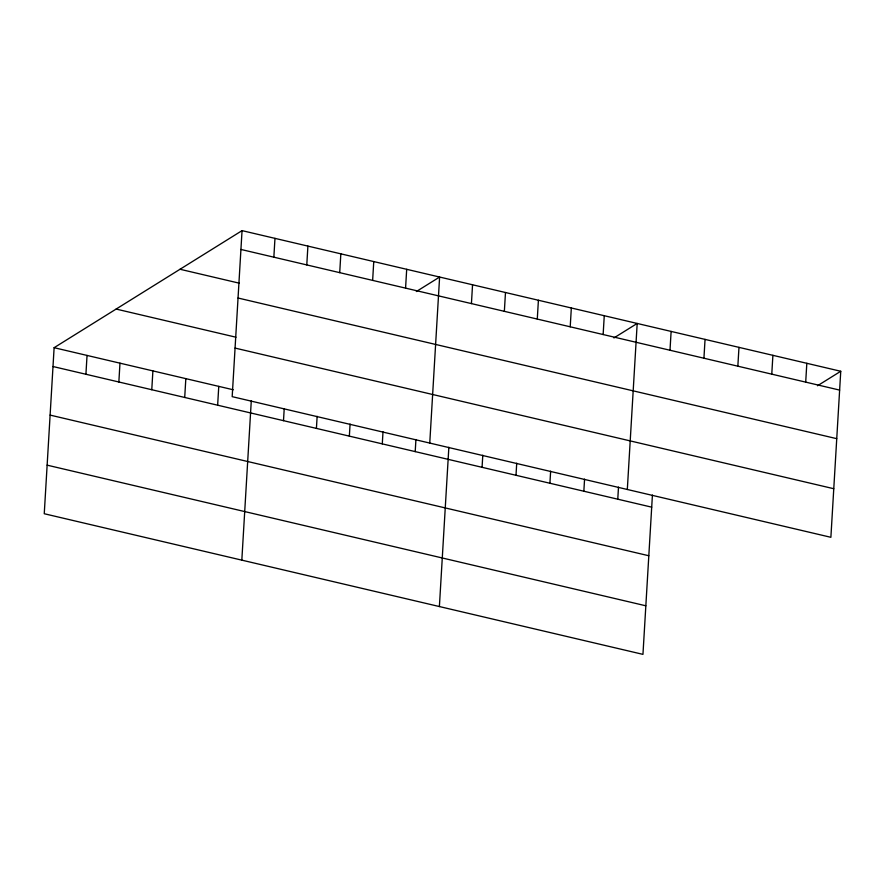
<?xml version="1.0" encoding="UTF-8"?>
<svg xmlns="http://www.w3.org/2000/svg" width="885" height="885" viewBox="0 0 885 885"><rect width="100%" height="100%" fill="white"/><g stroke="black" fill="none" stroke-linecap="round" stroke-linejoin="round"><path stroke-width="1.33" d="M242.048 230.631L232.18 396.657L830.882 537.306L840.75 371.269L242.048 230.631L54.118 347.694L44.25 513.731L642.952 654.369L652.422 495.069M85.922 374.255L87.04 355.438M118.855 381.999L119.973 363.171M151.777 389.732L152.895 370.903M184.711 397.465L185.828 378.636M217.644 405.197L218.761 386.38M241.826 560.139L251.285 400.839M273.852 257.181L274.969 238.364M283.499 420.674L284.218 408.571M306.785 264.925L307.903 246.096M316.421 428.406L317.14 416.304M339.718 272.657L340.836 253.829M349.354 436.139L350.073 424.037M372.64 280.39L373.758 261.573M382.287 443.872L383.006 431.78M405.573 288.123L406.691 269.305M415.209 451.615L415.928 439.513M429.756 443.075L439.613 277.038L416.359 291.53M439.391 606.557L448.861 447.246M471.428 303.599L472.546 284.771M482.071 467.313L482.79 455.211M504.361 311.332L505.479 292.515M515.999 475.289L516.718 463.187M537.284 319.065L538.401 300.247M549.917 483.254L550.636 471.152M570.217 326.808L571.334 307.98M583.846 491.23L584.565 479.128M603.139 334.541L604.267 315.713M617.774 499.195L618.493 487.093M627.321 489.482L637.189 323.445L613.936 337.937M670 350.239L671.118 331.421M703.929 358.215L705.046 339.386M737.847 366.18L738.975 347.363M771.775 374.156L772.893 355.327M805.704 382.121L806.821 363.304M817.497 385.76L840.75 371.269M240.93 249.448L839.633 390.097M180.031 269.261L239.304 283.189M238.043 298.024L836.745 438.672M116.134 309.064L235.996 337.218M235.067 348.082L833.77 488.719M54.118 347.694L233.242 389.776M53 366.523L651.703 507.16M50.113 415.098L648.816 555.747M47.137 465.156L645.84 605.794"/></g></svg>
